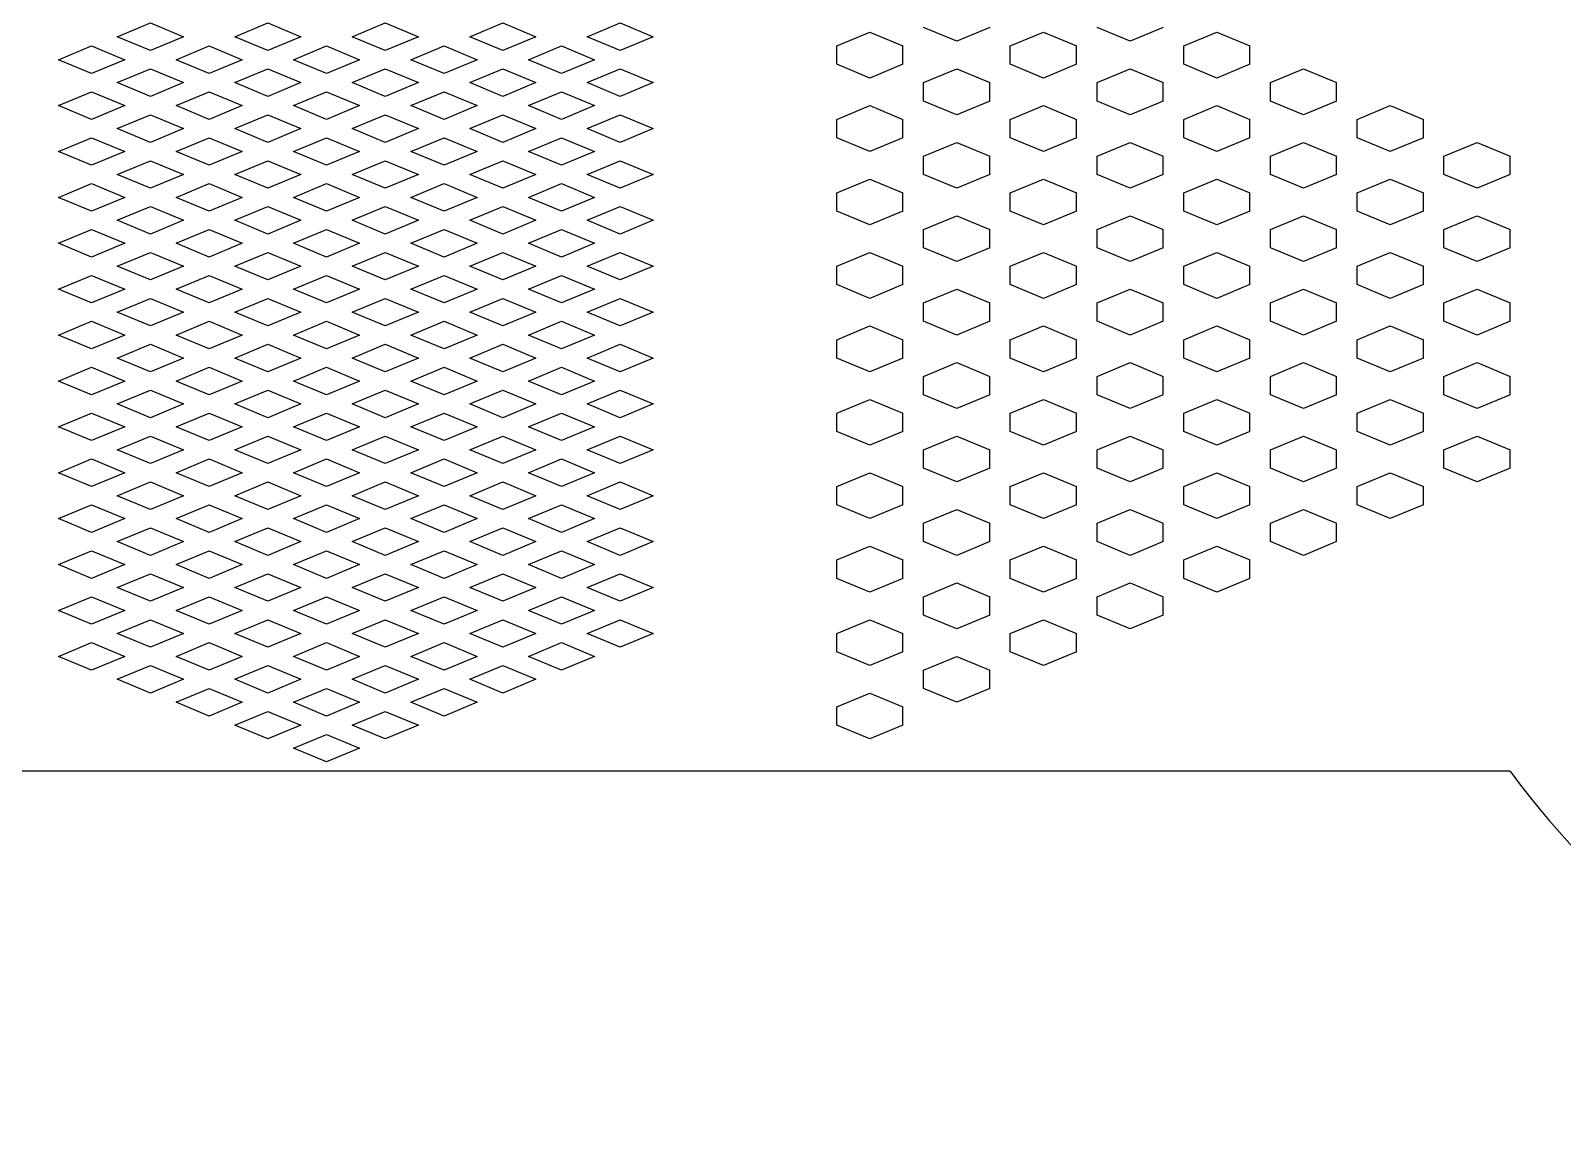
# Model space of a CAD drawing. Header units: inches. Extents: x -271009 to 5700, y -37000 to 38138.
# Drawn here: x -146132 to -144438, y -7239 to -6032 of the extents above; entities that cross this region are included whole.
import ezdxf

# ---------------------------------------------------------------- set-up
doc = ezdxf.new("R2010")
doc.units = ezdxf.units.IN
doc.header["$MEASUREMENT"] = 0

msp = doc.modelspace()

# ---------------------------------------------------------------- linework, layer by layer
for p, q in [((-146035.8, -6039.2), (-145999.2, -6024)), ((-145999.2, -6024), (-145962.7, -6039.2)), ((-145905.8, -6039.2), (-145869.3, -6024)), ((-145869.3, -6024), (-145832.8, -6039.2)), ((-145775.9, -6039.2), (-145739.4, -6024)), ((-145739.4, -6024), (-145702.8, -6039.2)), ((-145646, -6039.2), (-145609.5, -6024)), ((-145609.5, -6024), (-145572.9, -6039.2)), ((-145516.1, -6039.2), (-145479.5, -6024)), ((-145479.5, -6024), (-145443, -6039.2)), ((-145107.5, -6044.3), (-145144.1, -6029.1)), ((-145071, -6029.1), (-145107.5, -6044.3)), ((-144915.7, -6044.3), (-144952.2, -6029.1)), ((-144879.2, -6029.1), (-144915.7, -6044.3)), ((-145999.2, -6054.5), (-146035.8, -6039.2)), ((-145962.7, -6039.2), (-145999.2, -6054.5)), ((-145869.3, -6054.5), (-145905.8, -6039.2)), ((-145832.8, -6039.2), (-145869.3, -6054.5)), ((-145739.4, -6054.5), (-145775.9, -6039.2)), ((-145702.8, -6039.2), (-145739.4, -6054.5)), ((-145609.5, -6054.5), (-145646, -6039.2)), ((-145572.9, -6039.2), (-145609.5, -6054.5)), ((-145479.5, -6054.5), (-145516.1, -6039.2)), ((-145443, -6039.2), (-145479.5, -6054.5)), ((-145240, -6049.4), (-145203.5, -6034.2)), ((-145203.5, -6034.2), (-145166.9, -6049.4)), ((-145048.2, -6049.4), (-145011.6, -6034.2)), ((-145011.6, -6034.2), (-144975.1, -6049.4)), ((-144856.3, -6049.4), (-144819.8, -6034.2)), ((-144819.8, -6034.2), (-144783.2, -6049.4)), ((-146100.7, -6064.6), (-146064.2, -6049.4)), ((-146064.2, -6049.4), (-146027.6, -6064.6)), ((-145970.8, -6064.6), (-145934.3, -6049.4)), ((-145934.3, -6049.4), (-145897.7, -6064.6)), ((-145840.9, -6064.6), (-145804.3, -6049.4)), ((-145804.3, -6049.4), (-145767.8, -6064.6)), ((-145711, -6064.6), (-145674.4, -6049.4)), ((-145674.4, -6049.4), (-145637.9, -6064.6)), ((-145581, -6064.6), (-145544.5, -6049.4)), ((-145544.5, -6049.4), (-145508, -6064.6)), ((-145240, -6069.7), (-145240, -6049.4)), ((-145166.9, -6069.7), (-145166.9, -6049.4)), ((-145048.2, -6069.7), (-145048.2, -6049.4)), ((-144975.1, -6069.7), (-144975.1, -6049.4)), ((-144856.3, -6069.7), (-144856.3, -6049.4)), ((-144783.2, -6069.7), (-144783.2, -6049.4)), ((-146064.2, -6079.8), (-146100.7, -6064.6)), ((-146027.6, -6064.6), (-146064.2, -6079.8)), ((-146035.8, -6090), (-145999.2, -6074.8)), ((-145999.2, -6074.8), (-145962.7, -6090)), ((-145934.3, -6079.8), (-145970.8, -6064.6)), ((-145897.7, -6064.6), (-145934.3, -6079.8)), ((-145905.8, -6090), (-145869.3, -6074.8)), ((-145869.3, -6074.8), (-145832.8, -6090)), ((-145804.3, -6079.8), (-145840.9, -6064.6)), ((-145767.8, -6064.6), (-145804.3, -6079.8)), ((-145775.9, -6090), (-145739.4, -6074.8)), ((-145739.4, -6074.8), (-145702.8, -6090)), ((-145674.4, -6079.8), (-145711, -6064.6)), ((-145637.9, -6064.6), (-145674.4, -6079.8)), ((-145646, -6090), (-145609.5, -6074.8)), ((-145609.5, -6074.8), (-145572.9, -6090)), ((-145544.5, -6079.8), (-145581, -6064.6)), ((-145508, -6064.6), (-145544.5, -6079.8)), ((-145516.1, -6090), (-145479.5, -6074.8)), ((-145479.5, -6074.8), (-145443, -6090)), ((-145203.5, -6084.9), (-145240, -6069.7)), ((-145166.9, -6069.7), (-145203.5, -6084.9)), ((-145144.1, -6090), (-145107.5, -6074.8)), ((-145107.5, -6074.8), (-145071, -6090)), ((-145011.6, -6084.9), (-145048.2, -6069.7)), ((-144975.1, -6069.7), (-145011.6, -6084.9)), ((-144952.2, -6090), (-144915.7, -6074.8)), ((-144915.7, -6074.8), (-144879.2, -6090)), ((-144819.8, -6084.9), (-144856.3, -6069.7)), ((-144783.2, -6069.7), (-144819.8, -6084.9)), ((-144760.4, -6090), (-144723.9, -6074.8)), ((-144723.9, -6074.8), (-144687.3, -6090)), ((-145999.2, -6105.2), (-146035.8, -6090)), ((-145962.7, -6090), (-145999.2, -6105.2)), ((-145869.3, -6105.2), (-145905.8, -6090)), ((-145832.8, -6090), (-145869.3, -6105.2)), ((-145739.4, -6105.2), (-145775.9, -6090)), ((-145702.8, -6090), (-145739.4, -6105.2)), ((-145609.5, -6105.2), (-145646, -6090)), ((-145572.9, -6090), (-145609.5, -6105.2)), ((-145479.5, -6105.2), (-145516.1, -6090)), ((-145443, -6090), (-145479.5, -6105.2)), ((-145144.1, -6110.3), (-145144.1, -6090)), ((-145071, -6110.3), (-145071, -6090)), ((-144952.2, -6110.3), (-144952.2, -6090)), ((-144879.2, -6110.3), (-144879.2, -6090)), ((-144760.4, -6110.3), (-144760.4, -6090)), ((-144687.3, -6110.3), (-144687.3, -6090)), ((-146100.7, -6115.4), (-146064.2, -6100.1)), ((-146064.2, -6100.1), (-146027.6, -6115.4)), ((-145970.8, -6115.4), (-145934.3, -6100.1)), ((-145934.3, -6100.1), (-145897.7, -6115.4)), ((-145840.9, -6115.4), (-145804.3, -6100.1)), ((-145804.3, -6100.1), (-145767.8, -6115.4)), ((-145711, -6115.4), (-145674.4, -6100.1)), ((-145674.4, -6100.1), (-145637.9, -6115.4)), ((-145581, -6115.4), (-145544.5, -6100.1)), ((-145544.5, -6100.1), (-145508, -6115.4)), ((-145107.5, -6125.5), (-145144.1, -6110.3)), ((-145071, -6110.3), (-145107.5, -6125.5)), ((-144915.7, -6125.5), (-144952.2, -6110.3)), ((-144879.2, -6110.3), (-144915.7, -6125.5)), ((-144723.9, -6125.5), (-144760.4, -6110.3)), ((-144687.3, -6110.3), (-144723.9, -6125.5)), ((-146064.2, -6130.6), (-146100.7, -6115.4)), ((-146027.6, -6115.4), (-146064.2, -6130.6)), ((-146035.8, -6140.7), (-145999.2, -6125.5)), ((-145999.2, -6125.5), (-145962.7, -6140.7)), ((-145934.3, -6130.6), (-145970.8, -6115.4)), ((-145897.7, -6115.4), (-145934.3, -6130.6)), ((-145905.8, -6140.7), (-145869.3, -6125.5)), ((-145869.3, -6125.5), (-145832.8, -6140.7)), ((-145804.3, -6130.6), (-145840.9, -6115.4)), ((-145767.8, -6115.4), (-145804.3, -6130.6)), ((-145775.9, -6140.7), (-145739.4, -6125.5)), ((-145739.4, -6125.5), (-145702.8, -6140.7)), ((-145674.4, -6130.6), (-145711, -6115.4)), ((-145637.9, -6115.4), (-145674.4, -6130.6)), ((-145646, -6140.7), (-145609.5, -6125.5)), ((-145609.5, -6125.5), (-145572.9, -6140.7)), ((-145544.5, -6130.6), (-145581, -6115.4)), ((-145508, -6115.4), (-145544.5, -6130.6)), ((-145516.1, -6140.7), (-145479.5, -6125.5)), ((-145479.5, -6125.5), (-145443, -6140.7)), ((-145240, -6130.6), (-145203.5, -6115.4)), ((-145240, -6150.9), (-145240, -6130.6)), ((-145203.5, -6115.4), (-145166.9, -6130.6)), ((-145166.9, -6150.9), (-145166.9, -6130.6)), ((-145048.2, -6130.6), (-145011.6, -6115.4)), ((-145048.2, -6150.9), (-145048.2, -6130.6)), ((-145011.6, -6115.4), (-144975.1, -6130.6)), ((-144975.1, -6150.9), (-144975.1, -6130.6)), ((-144856.3, -6130.6), (-144819.8, -6115.4)), ((-144856.3, -6150.9), (-144856.3, -6130.6)), ((-144819.8, -6115.4), (-144783.2, -6130.6)), ((-144783.2, -6150.9), (-144783.2, -6130.6)), ((-144664.5, -6130.6), (-144628, -6115.4)), ((-144664.5, -6150.9), (-144664.5, -6130.6)), ((-144628, -6115.4), (-144591.4, -6130.6)), ((-144591.4, -6150.9), (-144591.4, -6130.6)), ((-145999.2, -6156), (-146035.8, -6140.7)), ((-145962.7, -6140.7), (-145999.2, -6156)), ((-145869.3, -6156), (-145905.8, -6140.7)), ((-145832.8, -6140.7), (-145869.3, -6156)), ((-145739.4, -6156), (-145775.9, -6140.7)), ((-145702.8, -6140.7), (-145739.4, -6156)), ((-145609.5, -6156), (-145646, -6140.7)), ((-145572.9, -6140.7), (-145609.5, -6156)), ((-145479.5, -6156), (-145516.1, -6140.7)), ((-145443, -6140.7), (-145479.5, -6156)), ((-146100.7, -6166.1), (-146064.2, -6150.9)), ((-146064.2, -6150.9), (-146027.6, -6166.1)), ((-145970.8, -6166.1), (-145934.3, -6150.9)), ((-145934.3, -6150.9), (-145897.7, -6166.1)), ((-145840.9, -6166.1), (-145804.3, -6150.9)), ((-145804.3, -6150.9), (-145767.8, -6166.1)), ((-145711, -6166.1), (-145674.4, -6150.9)), ((-145674.4, -6150.9), (-145637.9, -6166.1)), ((-145581, -6166.1), (-145544.5, -6150.9)), ((-145544.5, -6150.9), (-145508, -6166.1)), ((-145203.5, -6166.1), (-145240, -6150.9)), ((-145166.9, -6150.9), (-145203.5, -6166.1)), ((-145144.1, -6171.2), (-145107.5, -6156)), ((-145107.5, -6156), (-145071, -6171.2)), ((-145011.6, -6166.1), (-145048.2, -6150.9)), ((-144975.1, -6150.9), (-145011.6, -6166.1)), ((-144952.2, -6171.2), (-144915.7, -6156)), ((-144915.7, -6156), (-144879.2, -6171.2)), ((-144819.8, -6166.1), (-144856.3, -6150.9)), ((-144783.2, -6150.9), (-144819.8, -6166.1)), ((-144760.4, -6171.2), (-144723.9, -6156)), ((-144723.9, -6156), (-144687.3, -6171.2)), ((-144628, -6166.1), (-144664.5, -6150.9)), ((-144591.4, -6150.9), (-144628, -6166.1)), ((-144568.6, -6171.2), (-144532, -6156)), ((-144532, -6156), (-144495.5, -6171.2)), ((-146064.2, -6181.3), (-146100.7, -6166.1)), ((-146027.6, -6166.1), (-146064.2, -6181.3)), ((-146035.8, -6191.5), (-145999.2, -6176.3)), ((-145999.2, -6176.3), (-145962.7, -6191.5)), ((-145934.3, -6181.3), (-145970.8, -6166.1)), ((-145897.7, -6166.1), (-145934.3, -6181.3)), ((-145905.8, -6191.5), (-145869.3, -6176.3)), ((-145869.3, -6176.3), (-145832.8, -6191.5)), ((-145804.3, -6181.3), (-145840.9, -6166.1)), ((-145767.8, -6166.1), (-145804.3, -6181.3)), ((-145775.9, -6191.5), (-145739.4, -6176.3)), ((-145739.4, -6176.3), (-145702.8, -6191.5)), ((-145674.4, -6181.3), (-145711, -6166.1)), ((-145637.9, -6166.1), (-145674.4, -6181.3)), ((-145646, -6191.5), (-145609.5, -6176.3)), ((-145609.5, -6176.3), (-145572.9, -6191.5)), ((-145544.5, -6181.3), (-145581, -6166.1)), ((-145508, -6166.1), (-145544.5, -6181.3)), ((-145516.1, -6191.5), (-145479.5, -6176.3)), ((-145479.5, -6176.3), (-145443, -6191.5)), ((-145144.1, -6191.5), (-145144.1, -6171.2)), ((-145071, -6191.5), (-145071, -6171.2)), ((-144952.2, -6191.5), (-144952.2, -6171.2)), ((-144879.2, -6191.5), (-144879.2, -6171.2)), ((-144760.4, -6191.5), (-144760.4, -6171.2)), ((-144687.3, -6191.5), (-144687.3, -6171.2)), ((-144568.6, -6191.5), (-144568.6, -6171.2)), ((-144495.5, -6191.5), (-144495.5, -6171.2)), ((-145999.2, -6206.7), (-146035.8, -6191.5)), ((-145962.7, -6191.5), (-145999.2, -6206.7)), ((-145869.3, -6206.7), (-145905.8, -6191.5)), ((-145832.8, -6191.5), (-145869.3, -6206.7)), ((-145739.4, -6206.7), (-145775.9, -6191.5)), ((-145702.8, -6191.5), (-145739.4, -6206.7)), ((-145609.5, -6206.7), (-145646, -6191.5)), ((-145572.9, -6191.5), (-145609.5, -6206.7)), ((-145479.5, -6206.7), (-145516.1, -6191.5)), ((-145443, -6191.5), (-145479.5, -6206.7)), ((-145240, -6211.8), (-145203.5, -6196.6)), ((-145203.5, -6196.6), (-145166.9, -6211.8)), ((-145107.5, -6206.7), (-145144.1, -6191.5)), ((-145071, -6191.5), (-145107.5, -6206.7)), ((-145048.2, -6211.8), (-145011.6, -6196.6)), ((-145011.6, -6196.6), (-144975.1, -6211.8)), ((-144915.7, -6206.7), (-144952.2, -6191.5)), ((-144879.2, -6191.5), (-144915.7, -6206.7)), ((-144856.3, -6211.8), (-144819.8, -6196.6)), ((-144819.8, -6196.6), (-144783.2, -6211.8)), ((-144723.9, -6206.7), (-144760.4, -6191.5)), ((-144687.3, -6191.5), (-144723.9, -6206.7)), ((-144664.5, -6211.8), (-144628, -6196.6)), ((-144628, -6196.6), (-144591.4, -6211.8)), ((-144532, -6206.7), (-144568.6, -6191.5)), ((-144495.5, -6191.5), (-144532, -6206.7)), ((-146100.7, -6216.9), (-146064.2, -6201.6)), ((-146064.2, -6201.6), (-146027.6, -6216.9)), ((-145970.8, -6216.9), (-145934.3, -6201.6)), ((-145934.3, -6201.6), (-145897.7, -6216.9)), ((-145840.9, -6216.9), (-145804.3, -6201.6)), ((-145804.3, -6201.6), (-145767.8, -6216.9)), ((-145711, -6216.9), (-145674.4, -6201.6)), ((-145674.4, -6201.6), (-145637.9, -6216.9)), ((-145581, -6216.9), (-145544.5, -6201.6)), ((-145544.5, -6201.6), (-145508, -6216.9)), ((-145240, -6232.1), (-145240, -6211.8)), ((-145166.9, -6232.1), (-145166.9, -6211.8)), ((-145048.2, -6232.1), (-145048.2, -6211.8)), ((-144975.1, -6232.1), (-144975.1, -6211.8)), ((-144856.3, -6232.1), (-144856.3, -6211.8)), ((-144783.2, -6232.1), (-144783.2, -6211.8)), ((-144664.5, -6232.1), (-144664.5, -6211.8)), ((-144591.4, -6232.1), (-144591.4, -6211.8)), ((-146064.2, -6232.1), (-146100.7, -6216.9)), ((-146027.6, -6216.9), (-146064.2, -6232.1)), ((-146035.8, -6242.2), (-145999.2, -6227)), ((-145999.2, -6227), (-145962.7, -6242.2)), ((-145934.3, -6232.1), (-145970.8, -6216.9)), ((-145897.7, -6216.9), (-145934.3, -6232.1)), ((-145905.8, -6242.2), (-145869.3, -6227)), ((-145869.3, -6227), (-145832.8, -6242.2)), ((-145804.3, -6232.1), (-145840.9, -6216.9)), ((-145767.8, -6216.9), (-145804.3, -6232.1)), ((-145775.9, -6242.2), (-145739.4, -6227)), ((-145739.4, -6227), (-145702.8, -6242.2)), ((-145674.4, -6232.1), (-145711, -6216.9)), ((-145637.9, -6216.9), (-145674.4, -6232.1)), ((-145646, -6242.2), (-145609.5, -6227)), ((-145609.5, -6227), (-145572.9, -6242.2)), ((-145544.5, -6232.1), (-145581, -6216.9)), ((-145508, -6216.9), (-145544.5, -6232.1)), ((-145516.1, -6242.2), (-145479.5, -6227)), ((-145479.5, -6227), (-145443, -6242.2)), ((-145203.5, -6247.3), (-145240, -6232.1)), ((-145166.9, -6232.1), (-145203.5, -6247.3)), ((-145011.6, -6247.3), (-145048.2, -6232.1)), ((-144975.1, -6232.1), (-145011.6, -6247.3)), ((-144819.8, -6247.3), (-144856.3, -6232.1)), ((-144783.2, -6232.1), (-144819.8, -6247.3)), ((-144628, -6247.3), (-144664.5, -6232.1)), ((-144591.4, -6232.1), (-144628, -6247.3)), ((-145999.2, -6257.5), (-146035.8, -6242.2)), ((-145962.7, -6242.2), (-145999.2, -6257.5)), ((-145869.3, -6257.5), (-145905.8, -6242.2)), ((-145832.8, -6242.2), (-145869.3, -6257.5)), ((-145739.4, -6257.5), (-145775.9, -6242.2)), ((-145702.8, -6242.2), (-145739.4, -6257.5)), ((-145609.5, -6257.5), (-145646, -6242.2)), ((-145572.9, -6242.2), (-145609.5, -6257.5)), ((-145479.5, -6257.5), (-145516.1, -6242.2)), ((-145443, -6242.2), (-145479.5, -6257.5)), ((-145144.1, -6252.4), (-145107.5, -6237.2)), ((-145107.5, -6237.2), (-145071, -6252.4)), ((-144952.2, -6252.4), (-144915.7, -6237.2)), ((-144915.7, -6237.2), (-144879.2, -6252.4)), ((-144760.4, -6252.4), (-144723.9, -6237.2)), ((-144723.9, -6237.2), (-144687.3, -6252.4)), ((-144568.6, -6252.4), (-144532, -6237.2)), ((-144532, -6237.2), (-144495.5, -6252.4)), ((-146100.7, -6267.6), (-146064.2, -6252.4)), ((-146064.2, -6252.4), (-146027.6, -6267.6)), ((-145970.8, -6267.6), (-145934.3, -6252.4)), ((-145934.3, -6252.4), (-145897.7, -6267.6)), ((-145840.9, -6267.6), (-145804.3, -6252.4)), ((-145804.3, -6252.4), (-145767.8, -6267.6)), ((-145711, -6267.6), (-145674.4, -6252.4)), ((-145674.4, -6252.4), (-145637.9, -6267.6)), ((-145581, -6267.6), (-145544.5, -6252.4)), ((-145544.5, -6252.4), (-145508, -6267.6)), ((-145144.1, -6272.7), (-145144.1, -6252.4)), ((-145071, -6272.7), (-145071, -6252.4)), ((-144952.2, -6272.7), (-144952.2, -6252.4)), ((-144879.2, -6272.7), (-144879.2, -6252.4)), ((-144760.4, -6272.7), (-144760.4, -6252.4)), ((-144687.3, -6272.7), (-144687.3, -6252.4)), ((-144568.6, -6272.7), (-144568.6, -6252.4)), ((-144495.5, -6272.7), (-144495.5, -6252.4)), ((-146064.2, -6282.8), (-146100.7, -6267.6)), ((-146027.6, -6267.6), (-146064.2, -6282.8)), ((-146035.8, -6293), (-145999.2, -6277.8)), ((-145999.2, -6277.8), (-145962.7, -6293)), ((-145934.3, -6282.8), (-145970.8, -6267.6)), ((-145897.7, -6267.6), (-145934.3, -6282.8)), ((-145905.8, -6293), (-145869.3, -6277.8)), ((-145869.3, -6277.8), (-145832.8, -6293)), ((-145804.3, -6282.8), (-145840.9, -6267.6)), ((-145767.8, -6267.6), (-145804.3, -6282.8)), ((-145775.9, -6293), (-145739.4, -6277.8)), ((-145739.4, -6277.8), (-145702.8, -6293)), ((-145674.4, -6282.8), (-145711, -6267.6)), ((-145637.9, -6267.6), (-145674.4, -6282.8)), ((-145646, -6293), (-145609.5, -6277.8)), ((-145609.5, -6277.8), (-145572.9, -6293)), ((-145544.5, -6282.8), (-145581, -6267.6)), ((-145508, -6267.6), (-145544.5, -6282.8)), ((-145516.1, -6293), (-145479.5, -6277.8)), ((-145479.5, -6277.8), (-145443, -6293)), ((-145240, -6293), (-145203.5, -6277.8)), ((-145203.5, -6277.8), (-145166.9, -6293)), ((-145107.5, -6287.9), (-145144.1, -6272.7)), ((-145071, -6272.7), (-145107.5, -6287.9)), ((-145048.2, -6293), (-145011.6, -6277.8)), ((-145011.6, -6277.8), (-144975.1, -6293)), ((-144915.7, -6287.9), (-144952.2, -6272.7)), ((-144879.2, -6272.7), (-144915.7, -6287.9)), ((-144856.3, -6293), (-144819.8, -6277.8)), ((-144819.8, -6277.8), (-144783.2, -6293)), ((-144723.9, -6287.9), (-144760.4, -6272.7)), ((-144687.3, -6272.7), (-144723.9, -6287.9)), ((-144664.5, -6293), (-144628, -6277.8)), ((-144628, -6277.8), (-144591.4, -6293)), ((-144532, -6287.9), (-144568.6, -6272.7)), ((-144495.5, -6272.7), (-144532, -6287.9)), ((-145999.2, -6308.2), (-146035.8, -6293)), ((-145962.7, -6293), (-145999.2, -6308.2)), ((-145869.3, -6308.2), (-145905.8, -6293)), ((-145832.8, -6293), (-145869.3, -6308.2)), ((-145739.4, -6308.2), (-145775.9, -6293)), ((-145702.8, -6293), (-145739.4, -6308.2)), ((-145609.5, -6308.2), (-145646, -6293)), ((-145572.9, -6293), (-145609.5, -6308.2)), ((-145479.5, -6308.2), (-145516.1, -6293)), ((-145443, -6293), (-145479.5, -6308.2)), ((-145240, -6313.3), (-145240, -6293)), ((-145166.9, -6313.3), (-145166.9, -6293)), ((-145048.2, -6313.3), (-145048.2, -6293)), ((-144975.1, -6313.3), (-144975.1, -6293)), ((-144856.3, -6313.3), (-144856.3, -6293)), ((-144783.2, -6313.3), (-144783.2, -6293)), ((-144664.5, -6313.3), (-144664.5, -6293)), ((-144591.4, -6313.3), (-144591.4, -6293)), ((-146100.7, -6318.4), (-146064.2, -6303.1)), ((-146064.2, -6303.1), (-146027.6, -6318.4)), ((-145970.8, -6318.4), (-145934.3, -6303.1)), ((-145934.3, -6303.1), (-145897.7, -6318.4)), ((-145840.9, -6318.4), (-145804.3, -6303.1)), ((-145804.3, -6303.1), (-145767.8, -6318.4)), ((-145711, -6318.4), (-145674.4, -6303.1)), ((-145674.4, -6303.1), (-145637.9, -6318.4)), ((-145581, -6318.4), (-145544.5, -6303.1)), ((-145544.5, -6303.1), (-145508, -6318.4)), ((-145203.5, -6328.5), (-145240, -6313.3)), ((-145166.9, -6313.3), (-145203.5, -6328.5)), ((-145011.6, -6328.5), (-145048.2, -6313.3)), ((-144975.1, -6313.3), (-145011.6, -6328.5)), ((-144819.8, -6328.5), (-144856.3, -6313.3)), ((-144783.2, -6313.3), (-144819.8, -6328.5)), ((-144628, -6328.5), (-144664.5, -6313.3)), ((-144591.4, -6313.3), (-144628, -6328.5)), ((-146064.2, -6333.6), (-146100.7, -6318.4)), ((-146027.6, -6318.4), (-146064.2, -6333.6)), ((-146035.8, -6343.7), (-145999.2, -6328.5)), ((-145999.2, -6328.5), (-145962.7, -6343.7)), ((-145934.3, -6333.6), (-145970.8, -6318.4)), ((-145897.7, -6318.4), (-145934.3, -6333.6)), ((-145905.8, -6343.7), (-145869.3, -6328.5)), ((-145869.3, -6328.5), (-145832.8, -6343.7)), ((-145804.3, -6333.6), (-145840.9, -6318.4)), ((-145767.8, -6318.4), (-145804.3, -6333.6)), ((-145775.9, -6343.7), (-145739.4, -6328.5)), ((-145739.4, -6328.5), (-145702.8, -6343.7)), ((-145674.4, -6333.6), (-145711, -6318.4)), ((-145637.9, -6318.4), (-145674.4, -6333.6)), ((-145646, -6343.7), (-145609.5, -6328.5)), ((-145609.5, -6328.5), (-145572.9, -6343.7)), ((-145544.5, -6333.6), (-145581, -6318.4)), ((-145508, -6318.4), (-145544.5, -6333.6)), ((-145516.1, -6343.7), (-145479.5, -6328.5)), ((-145479.5, -6328.5), (-145443, -6343.7)), ((-145144.1, -6333.6), (-145107.5, -6318.4)), ((-145144.1, -6353.9), (-145144.1, -6333.6)), ((-145107.5, -6318.4), (-145071, -6333.6)), ((-145071, -6353.9), (-145071, -6333.6)), ((-144952.2, -6333.6), (-144915.7, -6318.4)), ((-144952.2, -6353.9), (-144952.2, -6333.6)), ((-144915.7, -6318.4), (-144879.2, -6333.6)), ((-144879.2, -6353.9), (-144879.2, -6333.6)), ((-144760.4, -6333.6), (-144723.9, -6318.4)), ((-144760.4, -6353.9), (-144760.4, -6333.6)), ((-144723.9, -6318.4), (-144687.3, -6333.6)), ((-144687.3, -6353.9), (-144687.3, -6333.6)), ((-144568.6, -6333.6), (-144532, -6318.4)), ((-144568.6, -6353.9), (-144568.6, -6333.6)), ((-144532, -6318.4), (-144495.5, -6333.6)), ((-144495.5, -6353.9), (-144495.5, -6333.6)), ((-145999.2, -6359), (-146035.8, -6343.7)), ((-145962.7, -6343.7), (-145999.2, -6359)), ((-145869.3, -6359), (-145905.8, -6343.7)), ((-145832.8, -6343.7), (-145869.3, -6359)), ((-145739.4, -6359), (-145775.9, -6343.7)), ((-145702.8, -6343.7), (-145739.4, -6359)), ((-145609.5, -6359), (-145646, -6343.7)), ((-145572.9, -6343.7), (-145609.5, -6359)), ((-145479.5, -6359), (-145516.1, -6343.7)), ((-145443, -6343.7), (-145479.5, -6359)), ((-146100.7, -6369.1), (-146064.2, -6353.9)), ((-146064.2, -6384.3), (-146100.7, -6369.1)), ((-146064.2, -6353.9), (-146027.6, -6369.1)), ((-146027.6, -6369.1), (-146064.2, -6384.3)), ((-145970.8, -6369.1), (-145934.3, -6353.9)), ((-145934.3, -6384.3), (-145970.8, -6369.1)), ((-145934.3, -6353.9), (-145897.7, -6369.1)), ((-145897.7, -6369.1), (-145934.3, -6384.3)), ((-145840.9, -6369.1), (-145804.3, -6353.9)), ((-145804.3, -6384.3), (-145840.9, -6369.1)), ((-145804.3, -6353.9), (-145767.8, -6369.1)), ((-145767.8, -6369.1), (-145804.3, -6384.3)), ((-145711, -6369.1), (-145674.4, -6353.9)), ((-145674.4, -6384.3), (-145711, -6369.1)), ((-145674.4, -6353.9), (-145637.9, -6369.1)), ((-145637.9, -6369.1), (-145674.4, -6384.3)), ((-145581, -6369.1), (-145544.5, -6353.9)), ((-145544.5, -6384.3), (-145581, -6369.1)), ((-145544.5, -6353.9), (-145508, -6369.1)), ((-145508, -6369.1), (-145544.5, -6384.3)), ((-145240, -6374.2), (-145203.5, -6359)), ((-145203.5, -6359), (-145166.9, -6374.2)), ((-145107.5, -6369.1), (-145144.1, -6353.9)), ((-145071, -6353.9), (-145107.5, -6369.1)), ((-145048.2, -6374.2), (-145011.6, -6359)), ((-145011.6, -6359), (-144975.1, -6374.2)), ((-144915.7, -6369.1), (-144952.2, -6353.9)), ((-144879.2, -6353.9), (-144915.7, -6369.1)), ((-144856.3, -6374.2), (-144819.8, -6359)), ((-144819.8, -6359), (-144783.2, -6374.2)), ((-144723.9, -6369.1), (-144760.4, -6353.9)), ((-144687.3, -6353.9), (-144723.9, -6369.1)), ((-144664.5, -6374.2), (-144628, -6359)), ((-144628, -6359), (-144591.4, -6374.2)), ((-144532, -6369.1), (-144568.6, -6353.9)), ((-144495.5, -6353.9), (-144532, -6369.1)), ((-146035.8, -6394.5), (-145999.2, -6379.3)), ((-145999.2, -6379.3), (-145962.7, -6394.5)), ((-145905.8, -6394.5), (-145869.3, -6379.3)), ((-145869.3, -6379.3), (-145832.8, -6394.5)), ((-145775.9, -6394.5), (-145739.4, -6379.3)), ((-145739.4, -6379.3), (-145702.8, -6394.5)), ((-145646, -6394.5), (-145609.5, -6379.3)), ((-145609.5, -6379.3), (-145572.9, -6394.5)), ((-145516.1, -6394.5), (-145479.5, -6379.3)), ((-145479.5, -6379.3), (-145443, -6394.5)), ((-145240, -6394.5), (-145240, -6374.2)), ((-145166.9, -6394.5), (-145166.9, -6374.2)), ((-145048.2, -6394.5), (-145048.2, -6374.2)), ((-144975.1, -6394.5), (-144975.1, -6374.2)), ((-144856.3, -6394.5), (-144856.3, -6374.2)), ((-144783.2, -6394.5), (-144783.2, -6374.2)), ((-144664.5, -6394.5), (-144664.5, -6374.2)), ((-144591.4, -6394.5), (-144591.4, -6374.2)), ((-145999.2, -6409.7), (-146035.8, -6394.5)), ((-145962.7, -6394.5), (-145999.2, -6409.7)), ((-145869.3, -6409.7), (-145905.8, -6394.5)), ((-145832.8, -6394.5), (-145869.3, -6409.7)), ((-145739.4, -6409.7), (-145775.9, -6394.5)), ((-145702.8, -6394.5), (-145739.4, -6409.7)), ((-145609.5, -6409.7), (-145646, -6394.5)), ((-145572.9, -6394.5), (-145609.5, -6409.7)), ((-145479.5, -6409.7), (-145516.1, -6394.5)), ((-145443, -6394.5), (-145479.5, -6409.7)), ((-145203.5, -6409.7), (-145240, -6394.5)), ((-145166.9, -6394.5), (-145203.5, -6409.7)), ((-145144.1, -6414.8), (-145107.5, -6399.6)), ((-145107.5, -6399.6), (-145071, -6414.8)), ((-145011.6, -6409.7), (-145048.2, -6394.5)), ((-144975.1, -6394.5), (-145011.6, -6409.7)), ((-144952.2, -6414.8), (-144915.7, -6399.6)), ((-144915.7, -6399.6), (-144879.2, -6414.8)), ((-144819.8, -6409.7), (-144856.3, -6394.5)), ((-144783.2, -6394.5), (-144819.8, -6409.7)), ((-144760.4, -6414.8), (-144723.9, -6399.6)), ((-144723.9, -6399.6), (-144687.3, -6414.8)), ((-144628, -6409.7), (-144664.5, -6394.5)), ((-144591.4, -6394.5), (-144628, -6409.7)), ((-144568.6, -6414.8), (-144532, -6399.6)), ((-144532, -6399.6), (-144495.5, -6414.8)), ((-146100.7, -6419.9), (-146064.2, -6404.6)), ((-146064.2, -6435.1), (-146100.7, -6419.9)), ((-146064.2, -6404.6), (-146027.6, -6419.9)), ((-146027.6, -6419.9), (-146064.2, -6435.1)), ((-145970.8, -6419.9), (-145934.3, -6404.6)), ((-145934.3, -6435.1), (-145970.8, -6419.9)), ((-145934.3, -6404.6), (-145897.7, -6419.9)), ((-145897.7, -6419.9), (-145934.3, -6435.1)), ((-145840.9, -6419.9), (-145804.3, -6404.6)), ((-145804.3, -6435.1), (-145840.9, -6419.9)), ((-145804.3, -6404.6), (-145767.8, -6419.9)), ((-145767.8, -6419.9), (-145804.3, -6435.1)), ((-145711, -6419.9), (-145674.4, -6404.6)), ((-145674.4, -6435.1), (-145711, -6419.9)), ((-145674.4, -6404.6), (-145637.9, -6419.9)), ((-145637.9, -6419.9), (-145674.4, -6435.1)), ((-145581, -6419.9), (-145544.5, -6404.6)), ((-145544.5, -6435.1), (-145581, -6419.9)), ((-145544.5, -6404.6), (-145508, -6419.9)), ((-145508, -6419.9), (-145544.5, -6435.1)), ((-145144.1, -6435.1), (-145144.1, -6414.8)), ((-145071, -6435.1), (-145071, -6414.8)), ((-144952.2, -6435.1), (-144952.2, -6414.8)), ((-144879.2, -6435.1), (-144879.2, -6414.8)), ((-144760.4, -6435.1), (-144760.4, -6414.8)), ((-144687.3, -6435.1), (-144687.3, -6414.8)), ((-144568.6, -6435.1), (-144568.6, -6414.8)), ((-144495.5, -6435.1), (-144495.5, -6414.8)), ((-146035.8, -6445.2), (-145999.2, -6430)), ((-145999.2, -6430), (-145962.7, -6445.2)), ((-145905.8, -6445.2), (-145869.3, -6430)), ((-145869.3, -6430), (-145832.8, -6445.2)), ((-145775.9, -6445.2), (-145739.4, -6430)), ((-145739.4, -6430), (-145702.8, -6445.2)), ((-145646, -6445.2), (-145609.5, -6430)), ((-145609.5, -6430), (-145572.9, -6445.2)), ((-145516.1, -6445.2), (-145479.5, -6430)), ((-145479.5, -6430), (-145443, -6445.2)), ((-145107.5, -6450.3), (-145144.1, -6435.1)), ((-145071, -6435.1), (-145107.5, -6450.3)), ((-144915.7, -6450.3), (-144952.2, -6435.1)), ((-144879.2, -6435.1), (-144915.7, -6450.3)), ((-144723.9, -6450.3), (-144760.4, -6435.1)), ((-144687.3, -6435.1), (-144723.9, -6450.3)), ((-144532, -6450.3), (-144568.6, -6435.1)), ((-144495.5, -6435.1), (-144532, -6450.3)), ((-145999.2, -6460.5), (-146035.8, -6445.2)), ((-145962.7, -6445.2), (-145999.2, -6460.5)), ((-145869.3, -6460.5), (-145905.8, -6445.2)), ((-145832.8, -6445.2), (-145869.3, -6460.5)), ((-145739.4, -6460.5), (-145775.9, -6445.2)), ((-145702.8, -6445.2), (-145739.4, -6460.5)), ((-145609.5, -6460.5), (-145646, -6445.2)), ((-145572.9, -6445.2), (-145609.5, -6460.5)), ((-145479.5, -6460.5), (-145516.1, -6445.2)), ((-145443, -6445.2), (-145479.5, -6460.5)), ((-145240, -6455.4), (-145203.5, -6440.2)), ((-145203.5, -6440.2), (-145166.9, -6455.4)), ((-145048.2, -6455.4), (-145011.6, -6440.2)), ((-145011.6, -6440.2), (-144975.1, -6455.4)), ((-144856.3, -6455.4), (-144819.8, -6440.2)), ((-144819.8, -6440.2), (-144783.2, -6455.4)), ((-144664.5, -6455.4), (-144628, -6440.2)), ((-144628, -6440.2), (-144591.4, -6455.4)), ((-146100.7, -6470.6), (-146064.2, -6455.4)), ((-146064.2, -6485.8), (-146100.7, -6470.6)), ((-146064.2, -6455.4), (-146027.6, -6470.6)), ((-146027.6, -6470.6), (-146064.2, -6485.8)), ((-145970.8, -6470.6), (-145934.3, -6455.4)), ((-145934.3, -6485.8), (-145970.8, -6470.6)), ((-145934.3, -6455.4), (-145897.7, -6470.6)), ((-145897.7, -6470.6), (-145934.3, -6485.8)), ((-145840.9, -6470.6), (-145804.3, -6455.4)), ((-145804.3, -6485.8), (-145840.9, -6470.6)), ((-145804.3, -6455.4), (-145767.8, -6470.6)), ((-145767.8, -6470.6), (-145804.3, -6485.8)), ((-145711, -6470.6), (-145674.4, -6455.4)), ((-145674.4, -6485.8), (-145711, -6470.6)), ((-145674.4, -6455.4), (-145637.9, -6470.6)), ((-145637.9, -6470.6), (-145674.4, -6485.8)), ((-145581, -6470.6), (-145544.5, -6455.4)), ((-145544.5, -6485.8), (-145581, -6470.6)), ((-145544.5, -6455.4), (-145508, -6470.6)), ((-145508, -6470.6), (-145544.5, -6485.8)), ((-145240, -6475.7), (-145240, -6455.4)), ((-145166.9, -6475.7), (-145166.9, -6455.4)), ((-145048.2, -6475.7), (-145048.2, -6455.4)), ((-144975.1, -6475.7), (-144975.1, -6455.4)), ((-144856.3, -6475.7), (-144856.3, -6455.4)), ((-144783.2, -6475.7), (-144783.2, -6455.4)), ((-144664.5, -6475.7), (-144664.5, -6455.4)), ((-144591.4, -6475.7), (-144591.4, -6455.4)), ((-146035.8, -6496), (-145999.2, -6480.8)), ((-145999.2, -6480.8), (-145962.7, -6496)), ((-145905.8, -6496), (-145869.3, -6480.8)), ((-145869.3, -6480.8), (-145832.8, -6496)), ((-145775.9, -6496), (-145739.4, -6480.8)), ((-145739.4, -6480.8), (-145702.8, -6496)), ((-145646, -6496), (-145609.5, -6480.8)), ((-145609.5, -6480.8), (-145572.9, -6496)), ((-145516.1, -6496), (-145479.5, -6480.8)), ((-145479.5, -6480.8), (-145443, -6496)), ((-145203.5, -6490.9), (-145240, -6475.7)), ((-145166.9, -6475.7), (-145203.5, -6490.9)), ((-145144.1, -6496), (-145107.5, -6480.8)), ((-145107.5, -6480.8), (-145071, -6496)), ((-145011.6, -6490.9), (-145048.2, -6475.7)), ((-144975.1, -6475.7), (-145011.6, -6490.9)), ((-144952.2, -6496), (-144915.7, -6480.8)), ((-144915.7, -6480.8), (-144879.2, -6496)), ((-144819.8, -6490.9), (-144856.3, -6475.7)), ((-144783.2, -6475.7), (-144819.8, -6490.9)), ((-144760.4, -6496), (-144723.9, -6480.8)), ((-144723.9, -6480.8), (-144687.3, -6496)), ((-144628, -6490.9), (-144664.5, -6475.7)), ((-144591.4, -6475.7), (-144628, -6490.9)), ((-144568.6, -6496), (-144532, -6480.8)), ((-144532, -6480.8), (-144495.5, -6496)), ((-145999.2, -6511.2), (-146035.8, -6496)), ((-145962.7, -6496), (-145999.2, -6511.2)), ((-145869.3, -6511.2), (-145905.8, -6496)), ((-145832.8, -6496), (-145869.3, -6511.2)), ((-145739.4, -6511.2), (-145775.9, -6496)), ((-145702.8, -6496), (-145739.4, -6511.2)), ((-145609.5, -6511.2), (-145646, -6496)), ((-145572.9, -6496), (-145609.5, -6511.2)), ((-145479.5, -6511.2), (-145516.1, -6496)), ((-145443, -6496), (-145479.5, -6511.2)), ((-145144.1, -6516.3), (-145144.1, -6496)), ((-145071, -6516.3), (-145071, -6496)), ((-144952.2, -6516.3), (-144952.2, -6496)), ((-144879.2, -6516.3), (-144879.2, -6496)), ((-144760.4, -6516.3), (-144760.4, -6496)), ((-144687.3, -6516.3), (-144687.3, -6496)), ((-144568.6, -6516.3), (-144568.6, -6496)), ((-144495.5, -6516.3), (-144495.5, -6496)), ((-146100.7, -6521.4), (-146064.2, -6506.1)), ((-146064.2, -6536.6), (-146100.7, -6521.4)), ((-146064.2, -6506.1), (-146027.6, -6521.4)), ((-146027.6, -6521.4), (-146064.2, -6536.6)), ((-145970.8, -6521.4), (-145934.3, -6506.1)), ((-145934.3, -6536.6), (-145970.8, -6521.4)), ((-145934.3, -6506.1), (-145897.7, -6521.4)), ((-145897.7, -6521.4), (-145934.3, -6536.6)), ((-145840.9, -6521.4), (-145804.3, -6506.1)), ((-145804.3, -6536.6), (-145840.9, -6521.4)), ((-145804.3, -6506.1), (-145767.8, -6521.4)), ((-145767.8, -6521.4), (-145804.3, -6536.6)), ((-145711, -6521.4), (-145674.4, -6506.1)), ((-145674.4, -6536.6), (-145711, -6521.4)), ((-145674.4, -6506.1), (-145637.9, -6521.4)), ((-145637.9, -6521.4), (-145674.4, -6536.6)), ((-145581, -6521.4), (-145544.5, -6506.1)), ((-145544.5, -6536.6), (-145581, -6521.4)), ((-145544.5, -6506.1), (-145508, -6521.4)), ((-145508, -6521.4), (-145544.5, -6536.6)), ((-145240, -6536.6), (-145203.5, -6521.4)), ((-145203.5, -6521.4), (-145166.9, -6536.6)), ((-145107.5, -6531.5), (-145144.1, -6516.3)), ((-145071, -6516.3), (-145107.5, -6531.5)), ((-145048.2, -6536.6), (-145011.6, -6521.4)), ((-145011.6, -6521.4), (-144975.1, -6536.6)), ((-144915.7, -6531.5), (-144952.2, -6516.3)), ((-144879.2, -6516.3), (-144915.7, -6531.5)), ((-144856.3, -6536.6), (-144819.8, -6521.4)), ((-144819.8, -6521.4), (-144783.2, -6536.6)), ((-144723.9, -6531.5), (-144760.4, -6516.3)), ((-144687.3, -6516.3), (-144723.9, -6531.5)), ((-144664.5, -6536.6), (-144628, -6521.4)), ((-144628, -6521.4), (-144591.4, -6536.6)), ((-144532, -6531.5), (-144568.6, -6516.3)), ((-144495.5, -6516.3), (-144532, -6531.5)), ((-146035.8, -6546.7), (-145999.2, -6531.5)), ((-145999.2, -6531.5), (-145962.7, -6546.7)), ((-145905.8, -6546.7), (-145869.3, -6531.5)), ((-145869.3, -6531.5), (-145832.8, -6546.7)), ((-145775.9, -6546.7), (-145739.4, -6531.5)), ((-145739.4, -6531.5), (-145702.8, -6546.7)), ((-145646, -6546.7), (-145609.5, -6531.5)), ((-145609.5, -6531.5), (-145572.9, -6546.7)), ((-145516.1, -6546.7), (-145479.5, -6531.5)), ((-145479.5, -6531.5), (-145443, -6546.7)), ((-145240, -6556.9), (-145240, -6536.6)), ((-145166.9, -6556.9), (-145166.9, -6536.6)), ((-145048.2, -6556.9), (-145048.2, -6536.6)), ((-144975.1, -6556.9), (-144975.1, -6536.6)), ((-144856.3, -6556.9), (-144856.3, -6536.6)), ((-144783.2, -6556.9), (-144783.2, -6536.6)), ((-144664.5, -6556.9), (-144664.5, -6536.6)), ((-144591.4, -6556.9), (-144591.4, -6536.6)), ((-145999.2, -6562), (-146035.8, -6546.7)), ((-145962.7, -6546.7), (-145999.2, -6562)), ((-145869.3, -6562), (-145905.8, -6546.7)), ((-145832.8, -6546.7), (-145869.3, -6562)), ((-145739.4, -6562), (-145775.9, -6546.7)), ((-145702.8, -6546.7), (-145739.4, -6562)), ((-145609.5, -6562), (-145646, -6546.7)), ((-145572.9, -6546.7), (-145609.5, -6562)), ((-145479.5, -6562), (-145516.1, -6546.7)), ((-145443, -6546.7), (-145479.5, -6562)), ((-146100.7, -6572.1), (-146064.2, -6556.9)), ((-146064.2, -6587.3), (-146100.7, -6572.1)), ((-146064.2, -6556.9), (-146027.6, -6572.1)), ((-146027.6, -6572.1), (-146064.2, -6587.3)), ((-145970.8, -6572.1), (-145934.3, -6556.9)), ((-145934.3, -6587.3), (-145970.8, -6572.1)), ((-145934.3, -6556.9), (-145897.7, -6572.1)), ((-145897.7, -6572.1), (-145934.3, -6587.3)), ((-145840.9, -6572.1), (-145804.3, -6556.9)), ((-145804.3, -6587.3), (-145840.9, -6572.1)), ((-145804.3, -6556.9), (-145767.8, -6572.1)), ((-145767.8, -6572.1), (-145804.3, -6587.3)), ((-145711, -6572.1), (-145674.4, -6556.9)), ((-145674.4, -6587.3), (-145711, -6572.1)), ((-145674.4, -6556.9), (-145637.9, -6572.1)), ((-145637.9, -6572.1), (-145674.4, -6587.3)), ((-145581, -6572.1), (-145544.5, -6556.9)), ((-145544.5, -6587.3), (-145581, -6572.1)), ((-145544.5, -6556.9), (-145508, -6572.1)), ((-145508, -6572.1), (-145544.5, -6587.3)), ((-145203.5, -6572.1), (-145240, -6556.9)), ((-145166.9, -6556.9), (-145203.5, -6572.1)), ((-145144.1, -6577.2), (-145107.5, -6562)), ((-145107.5, -6562), (-145071, -6577.2)), ((-145011.6, -6572.1), (-145048.2, -6556.9)), ((-144975.1, -6556.9), (-145011.6, -6572.1)), ((-144952.2, -6577.2), (-144915.7, -6562)), ((-144915.7, -6562), (-144879.2, -6577.2)), ((-144819.8, -6572.1), (-144856.3, -6556.9)), ((-144783.2, -6556.9), (-144819.8, -6572.1)), ((-144760.4, -6577.2), (-144723.9, -6562)), ((-144723.9, -6562), (-144687.3, -6577.2)), ((-144628, -6572.1), (-144664.5, -6556.9)), ((-144591.4, -6556.9), (-144628, -6572.1)), ((-146035.8, -6597.5), (-145999.2, -6582.3)), ((-145999.2, -6582.3), (-145962.7, -6597.5)), ((-145905.8, -6597.5), (-145869.3, -6582.3)), ((-145869.3, -6582.3), (-145832.8, -6597.5)), ((-145775.9, -6597.5), (-145739.4, -6582.3)), ((-145739.4, -6582.3), (-145702.8, -6597.5)), ((-145646, -6597.5), (-145609.5, -6582.3)), ((-145609.5, -6582.3), (-145572.9, -6597.5)), ((-145516.1, -6597.5), (-145479.5, -6582.3)), ((-145479.5, -6582.3), (-145443, -6597.5)), ((-145144.1, -6597.5), (-145144.1, -6577.2)), ((-145071, -6597.5), (-145071, -6577.2)), ((-144952.2, -6597.5), (-144952.2, -6577.2)), ((-144879.2, -6597.5), (-144879.2, -6577.2)), ((-144760.4, -6597.5), (-144760.4, -6577.2)), ((-144687.3, -6597.5), (-144687.3, -6577.2)), ((-145999.2, -6612.7), (-146035.8, -6597.5)), ((-145962.7, -6597.5), (-145999.2, -6612.7)), ((-145869.3, -6612.7), (-145905.8, -6597.5)), ((-145832.8, -6597.5), (-145869.3, -6612.7)), ((-145739.4, -6612.7), (-145775.9, -6597.5)), ((-145702.8, -6597.5), (-145739.4, -6612.7)), ((-145609.5, -6612.7), (-145646, -6597.5)), ((-145572.9, -6597.5), (-145609.5, -6612.7)), ((-145479.5, -6612.7), (-145516.1, -6597.5)), ((-145443, -6597.5), (-145479.5, -6612.7)), ((-145240, -6617.8), (-145203.5, -6602.6)), ((-145203.5, -6602.6), (-145166.9, -6617.8)), ((-145107.5, -6612.7), (-145144.1, -6597.5)), ((-145071, -6597.5), (-145107.5, -6612.7)), ((-145048.2, -6617.8), (-145011.6, -6602.6)), ((-145011.6, -6602.6), (-144975.1, -6617.8)), ((-144915.7, -6612.7), (-144952.2, -6597.5)), ((-144879.2, -6597.5), (-144915.7, -6612.7)), ((-144856.3, -6617.8), (-144819.8, -6602.6)), ((-144819.8, -6602.6), (-144783.2, -6617.8)), ((-144723.9, -6612.7), (-144760.4, -6597.5)), ((-144687.3, -6597.5), (-144723.9, -6612.7)), ((-146100.7, -6622.9), (-146064.2, -6607.6)), ((-146064.2, -6638.1), (-146100.7, -6622.9)), ((-146064.2, -6607.6), (-146027.6, -6622.9)), ((-146027.6, -6622.9), (-146064.2, -6638.1)), ((-145970.8, -6622.9), (-145934.3, -6607.6)), ((-145934.3, -6638.1), (-145970.8, -6622.9)), ((-145934.3, -6607.6), (-145897.7, -6622.9)), ((-145897.7, -6622.9), (-145934.3, -6638.1)), ((-145840.9, -6622.9), (-145804.3, -6607.6)), ((-145804.3, -6638.1), (-145840.9, -6622.9)), ((-145804.3, -6607.6), (-145767.8, -6622.9)), ((-145767.8, -6622.9), (-145804.3, -6638.1)), ((-145711, -6622.9), (-145674.4, -6607.6)), ((-145674.4, -6638.1), (-145711, -6622.9)), ((-145674.4, -6607.6), (-145637.9, -6622.9)), ((-145637.9, -6622.9), (-145674.4, -6638.1)), ((-145581, -6622.9), (-145544.5, -6607.6)), ((-145544.5, -6638.1), (-145581, -6622.9)), ((-145544.5, -6607.6), (-145508, -6622.9)), ((-145508, -6622.9), (-145544.5, -6638.1)), ((-145240, -6638.1), (-145240, -6617.8)), ((-145166.9, -6638.1), (-145166.9, -6617.8)), ((-145048.2, -6638.1), (-145048.2, -6617.8)), ((-144975.1, -6638.1), (-144975.1, -6617.8)), ((-144856.3, -6638.1), (-144856.3, -6617.8)), ((-144783.2, -6638.1), (-144783.2, -6617.8)), ((-146035.8, -6648.2), (-145999.2, -6633)), ((-145999.2, -6633), (-145962.7, -6648.2)), ((-145905.8, -6648.2), (-145869.3, -6633)), ((-145869.3, -6633), (-145832.8, -6648.2)), ((-145775.9, -6648.2), (-145739.4, -6633)), ((-145739.4, -6633), (-145702.8, -6648.2)), ((-145646, -6648.2), (-145609.5, -6633)), ((-145609.5, -6633), (-145572.9, -6648.2)), ((-145516.1, -6648.2), (-145479.5, -6633)), ((-145479.5, -6633), (-145443, -6648.2)), ((-145203.5, -6653.3), (-145240, -6638.1)), ((-145166.9, -6638.1), (-145203.5, -6653.3)), ((-145011.6, -6653.3), (-145048.2, -6638.1)), ((-144975.1, -6638.1), (-145011.6, -6653.3)), ((-144819.8, -6653.3), (-144856.3, -6638.1)), ((-144783.2, -6638.1), (-144819.8, -6653.3)), ((-145999.2, -6663.5), (-146035.8, -6648.2)), ((-145962.7, -6648.2), (-145999.2, -6663.5)), ((-145869.3, -6663.5), (-145905.8, -6648.2)), ((-145832.8, -6648.2), (-145869.3, -6663.5)), ((-145739.4, -6663.5), (-145775.9, -6648.2)), ((-145702.8, -6648.2), (-145739.4, -6663.5)), ((-145609.5, -6663.5), (-145646, -6648.2)), ((-145572.9, -6648.2), (-145609.5, -6663.5)), ((-145479.5, -6663.5), (-145516.1, -6648.2)), ((-145443, -6648.2), (-145479.5, -6663.5)), ((-145144.1, -6658.4), (-145107.5, -6643.2)), ((-145107.5, -6643.2), (-145071, -6658.4)), ((-144952.2, -6658.4), (-144915.7, -6643.2)), ((-144915.7, -6643.2), (-144879.2, -6658.4)), ((-146100.7, -6673.6), (-146064.2, -6658.4)), ((-146064.2, -6688.8), (-146100.7, -6673.6)), ((-146064.2, -6658.4), (-146027.6, -6673.6)), ((-146027.6, -6673.6), (-146064.2, -6688.8)), ((-145970.8, -6673.6), (-145934.3, -6658.4)), ((-145934.3, -6688.8), (-145970.8, -6673.6)), ((-145934.3, -6658.4), (-145897.7, -6673.6)), ((-145897.7, -6673.6), (-145934.3, -6688.8)), ((-145840.9, -6673.6), (-145804.3, -6658.4)), ((-145804.3, -6688.8), (-145840.9, -6673.6)), ((-145804.3, -6658.4), (-145767.8, -6673.6)), ((-145767.8, -6673.6), (-145804.3, -6688.8)), ((-145711, -6673.6), (-145674.4, -6658.4)), ((-145674.4, -6688.8), (-145711, -6673.6)), ((-145674.4, -6658.4), (-145637.9, -6673.6)), ((-145637.9, -6673.6), (-145674.4, -6688.8)), ((-145581, -6673.6), (-145544.5, -6658.4)), ((-145544.5, -6688.8), (-145581, -6673.6)), ((-145544.5, -6658.4), (-145508, -6673.6)), ((-145508, -6673.6), (-145544.5, -6688.8)), ((-145144.1, -6678.7), (-145144.1, -6658.4)), ((-145071, -6678.7), (-145071, -6658.4)), ((-144952.2, -6678.7), (-144952.2, -6658.4)), ((-144879.2, -6678.7), (-144879.2, -6658.4)), ((-146035.8, -6699), (-145999.2, -6683.8)), ((-145999.2, -6683.8), (-145962.7, -6699)), ((-145905.8, -6699), (-145869.3, -6683.8)), ((-145869.3, -6683.8), (-145832.8, -6699)), ((-145775.9, -6699), (-145739.4, -6683.8)), ((-145739.4, -6683.8), (-145702.8, -6699)), ((-145646, -6699), (-145609.5, -6683.8)), ((-145609.5, -6683.8), (-145572.9, -6699)), ((-145516.1, -6699), (-145479.5, -6683.8)), ((-145479.5, -6683.8), (-145443, -6699)), ((-145240, -6699), (-145203.5, -6683.8)), ((-145203.5, -6683.8), (-145166.9, -6699)), ((-145107.5, -6693.9), (-145144.1, -6678.7)), ((-145071, -6678.7), (-145107.5, -6693.9)), ((-145048.2, -6699), (-145011.6, -6683.8)), ((-145011.6, -6683.8), (-144975.1, -6699)), ((-144915.7, -6693.9), (-144952.2, -6678.7)), ((-144879.2, -6678.7), (-144915.7, -6693.9)), ((-145999.2, -6714.2), (-146035.8, -6699)), ((-145962.7, -6699), (-145999.2, -6714.2)), ((-145869.3, -6714.2), (-145905.8, -6699)), ((-145832.8, -6699), (-145869.3, -6714.2)), ((-145739.4, -6714.2), (-145775.9, -6699)), ((-145702.8, -6699), (-145739.4, -6714.2)), ((-145609.5, -6714.2), (-145646, -6699)), ((-145572.9, -6699), (-145609.5, -6714.2)), ((-145479.5, -6714.2), (-145516.1, -6699)), ((-145443, -6699), (-145479.5, -6714.2)), ((-145240, -6719.3), (-145240, -6699)), ((-145166.9, -6719.3), (-145166.9, -6699)), ((-145048.2, -6719.3), (-145048.2, -6699)), ((-144975.1, -6719.3), (-144975.1, -6699)), ((-146100.7, -6724.4), (-146064.2, -6709.1)), ((-146064.2, -6739.6), (-146100.7, -6724.4)), ((-146064.2, -6709.1), (-146027.6, -6724.4)), ((-146027.6, -6724.4), (-146064.2, -6739.6)), ((-145970.8, -6724.4), (-145934.3, -6709.1)), ((-145934.3, -6739.6), (-145970.8, -6724.4)), ((-145934.3, -6709.1), (-145897.7, -6724.4)), ((-145897.7, -6724.4), (-145934.3, -6739.6)), ((-145840.9, -6724.4), (-145804.3, -6709.1)), ((-145804.3, -6739.6), (-145840.9, -6724.4)), ((-145804.3, -6709.1), (-145767.8, -6724.4)), ((-145767.8, -6724.4), (-145804.3, -6739.6)), ((-145711, -6724.4), (-145674.4, -6709.1)), ((-145674.4, -6739.6), (-145711, -6724.4)), ((-145674.4, -6709.1), (-145637.9, -6724.4)), ((-145637.9, -6724.4), (-145674.4, -6739.6)), ((-145581, -6724.4), (-145544.5, -6709.1)), ((-145544.5, -6739.6), (-145581, -6724.4)), ((-145544.5, -6709.1), (-145508, -6724.4)), ((-145508, -6724.4), (-145544.5, -6739.6)), ((-145203.5, -6734.5), (-145240, -6719.3)), ((-145166.9, -6719.3), (-145203.5, -6734.5)), ((-145144.1, -6739.6), (-145107.5, -6724.4)), ((-145107.5, -6724.4), (-145071, -6739.6)), ((-145011.6, -6734.5), (-145048.2, -6719.3)), ((-144975.1, -6719.3), (-145011.6, -6734.5)), ((-146035.8, -6749.7), (-145999.2, -6734.5)), ((-145999.2, -6734.5), (-145962.7, -6749.7)), ((-145905.8, -6749.7), (-145869.3, -6734.5)), ((-145869.3, -6734.5), (-145832.8, -6749.7)), ((-145775.9, -6749.7), (-145739.4, -6734.5)), ((-145739.4, -6734.5), (-145702.8, -6749.7)), ((-145646, -6749.7), (-145609.5, -6734.5)), ((-145609.5, -6734.5), (-145572.9, -6749.7)), ((-145144.1, -6759.9), (-145144.1, -6739.6)), ((-145071, -6759.9), (-145071, -6739.6)), ((-145999.2, -6765), (-146035.8, -6749.7)), ((-145962.7, -6749.7), (-145999.2, -6765)), ((-145869.3, -6765), (-145905.8, -6749.7)), ((-145832.8, -6749.7), (-145869.3, -6765)), ((-145739.4, -6765), (-145775.9, -6749.7)), ((-145702.8, -6749.7), (-145739.4, -6765)), ((-145609.5, -6765), (-145646, -6749.7)), ((-145572.9, -6749.7), (-145609.5, -6765)), ((-145970.8, -6775.1), (-145934.3, -6759.9)), ((-145934.3, -6790.3), (-145970.8, -6775.1)), ((-145934.3, -6759.9), (-145897.7, -6775.1)), ((-145897.7, -6775.1), (-145934.3, -6790.3)), ((-145840.9, -6775.1), (-145804.3, -6759.9)), ((-145804.3, -6790.3), (-145840.9, -6775.1)), ((-145804.3, -6759.9), (-145767.8, -6775.1)), ((-145767.8, -6775.1), (-145804.3, -6790.3)), ((-145711, -6775.1), (-145674.4, -6759.9)), ((-145674.4, -6790.3), (-145711, -6775.1)), ((-145674.4, -6759.9), (-145637.9, -6775.1)), ((-145637.9, -6775.1), (-145674.4, -6790.3)), ((-145240, -6780.2), (-145203.5, -6765)), ((-145203.5, -6765), (-145166.9, -6780.2)), ((-145107.5, -6775.1), (-145144.1, -6759.9)), ((-145071, -6759.9), (-145107.5, -6775.1)), ((-145905.8, -6800.5), (-145869.3, -6785.3)), ((-145869.3, -6785.3), (-145832.8, -6800.5)), ((-145775.9, -6800.5), (-145739.4, -6785.3)), ((-145739.4, -6785.3), (-145702.8, -6800.5)), ((-145240, -6800.5), (-145240, -6780.2)), ((-145166.9, -6800.5), (-145166.9, -6780.2)), ((-145869.3, -6815.7), (-145905.8, -6800.5)), ((-145832.8, -6800.5), (-145869.3, -6815.7)), ((-145739.4, -6815.7), (-145775.9, -6800.5)), ((-145702.8, -6800.5), (-145739.4, -6815.7)), ((-145203.5, -6815.7), (-145240, -6800.5)), ((-145166.9, -6800.5), (-145203.5, -6815.7)), ((-145840.9, -6825.9), (-145804.3, -6810.6)), ((-145804.3, -6841.1), (-145840.9, -6825.9)), ((-145804.3, -6810.6), (-145767.8, -6825.9)), ((-145767.8, -6825.9), (-145804.3, -6841.1)), ((-144495.5, -6851.2), (-147451.8, -6851.2))]:
    msp.add_line(p, q)
msp.add_lwpolyline([(-137000, 35000, 6), (-113000, 35000)], format="xyb", close=True)
msp.add_arc((-143797.8, -6343.7), 862.7, 216.0319, 143.9681)

doc.saveas('drawing.dxf')
